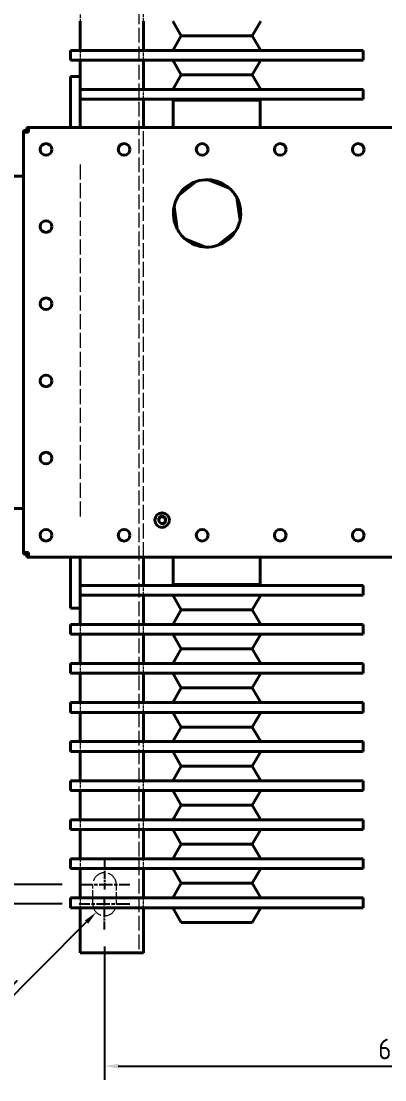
# Model space of a CAD drawing. Header units: millimetres. Extents: x 0 to 5887, y 0 to 4158.
# Drawn here: x 2865 to 3238, y 2507 to 3591 of the extents above; entities that cross this region are included whole.
import ezdxf

# ---------------------------------------------------------------- set-up
doc = ezdxf.new("R2010")
doc.units = ezdxf.units.MM
doc.header["$LTSCALE"] = 7
doc.linetypes.add('CHAIN', pattern=[0.3543, 0.2362, -0.0295, 0.0591, -0.0295])
doc.linetypes.add('DASHED', pattern=[0.2067, 0.1654, -0.0413])
for name, color, linetype, lineweight in [('가려진 것(ISO)', 2, 'DASHED', 18), ('가시적인 것(ISO)', 3, 'Continuous', 40), ('가시적인 좁은 것(ISO)', 3, 'Continuous', 35), ('중심 표식(ISO)', 1, 'Continuous', 25), ('치수(ISO)', 2, 'Continuous', 25)]:
    doc.layers.add(name, color=color, linetype=linetype, lineweight=lineweight)
doc.styles.add('치수 텍스트_PSTEK_POSCO', font='isocp.shx')
doc.dimstyles.new('치수_PSTEK_POSCO', dxfattribs={"dimscale": 7, "dimtxt": 3, "dimasz": 2, "dimexe": 2, "dimexo": 2.5, "dimgap": 1, "dimtad": 1, "dimrnd": 1e-08, "dimdsep": 46, "dimtxsty": '치수 텍스트_PSTEK_POSCO', "dimcen": 0.09, "dimdle": 10, "dimclrd": 7, "dimclre": 7, "dimclrt": 2, "dimadec": 1, "dimazin": 2, "dimtfac": 1, "dimtmove": 0, "dimatfit": 3, "dimfxl": 0, "dimtolj": 1, "dimlwd": -1, "dimlwe": -1, "dimarcsym": 0})

# ---------------------------------------------------------------- blocks, each defined once
blk = doc.blocks.new('*D34')
at = {"layer": 'Defpoints', "color": 0, "transparency": 16777216}
for p in [(2950.7, 2661), (3550.7, 2661), (3550.7, 2521)]:
    blk.add_point(p, dxfattribs=at)
at = {"layer": '치수(ISO)', "color": 7, "transparency": 16777216}
for p, q in [((2950.7, 2643.5), (2950.7, 2507)), ((3550.7, 2643.5), (3550.7, 2507)), ((2964.7, 2521), (3536.7, 2521))]:
    blk.add_line(p, q, dxfattribs=at)
for points in [[(2964.7, 2523.3), (2964.7, 2518.6), (2950.7, 2521)], [(3536.7, 2523.3), (3536.7, 2518.6), (3550.7, 2521)]]:
    blk.add_solid(points, dxfattribs=at)
at = {"layer": '치수(ISO)', "color": 2, "transparency": 16777216, "insert": (3231.1, 2538.5), "char_height": 21, "attachment_point": 4, "style": '치수 텍스트_PSTEK_POSCO'}
blk.add_mtext('\\A1;600', dxfattribs=at)
blk = doc.blocks.new('*D35')
at = {"layer": 'Defpoints', "color": 0, "transparency": 16777216}
for p in [(2924.7, 2707), (2830.8, 2687), (2924.7, 2687)]:
    blk.add_point(p, dxfattribs=at)
at = {"layer": '치수(ISO)', "color": 7, "transparency": 16777216}
for p, q in [((2830.8, 2721), (2830.8, 2735)), ((2907.2, 2707), (2816.8, 2707)), ((2830.8, 2707), (2830.8, 2687)), ((2907.2, 2687), (2816.8, 2687)), ((2830.8, 2673), (2830.8, 2659))]:
    blk.add_line(p, q, dxfattribs=at)
for points in [[(2828.5, 2721), (2833.1, 2721), (2830.8, 2707)], [(2828.5, 2673), (2833.1, 2673), (2830.8, 2687)]]:
    blk.add_solid(points, dxfattribs=at)
at = {"layer": '치수(ISO)', "color": 2, "transparency": 16777216, "insert": (2813.3, 2685.1), "char_height": 21, "attachment_point": 4, "rotation": 90, "style": '치수 텍스트_PSTEK_POSCO'}
blk.add_mtext('\\A1;20', dxfattribs=at)
blk = doc.blocks.new('*D36')
at = {"layer": 'Defpoints', "color": 0, "transparency": 16777216}
for p in [(2942.2, 2678.5), (2950.7, 2687)]:
    blk.add_point(p, dxfattribs=at)
at = {"layer": '치수(ISO)', "color": 7, "transparency": 16777216}
blk.add_line((2836.2, 2572.5), (2932.3, 2668.6), dxfattribs=at)
blk.add_solid([(2930.6, 2670.2), (2933.9, 2666.9), (2942.2, 2678.5)], dxfattribs=at)
at = {"layer": '치수(ISO)', "color": 2, "transparency": 16777216, "insert": (2828.8, 2589.8), "char_height": 21, "attachment_point": 4, "rotation": 45, "style": '치수 텍스트_PSTEK_POSCO'}
blk.add_mtext('\\A1;R12', dxfattribs=at)

msp = doc.modelspace()

# ---------------------------------------------------------------- linework, layer by layer
at = {"layer": '가려진 것(ISO)', "ltscale": 13.089636}
msp.add_line((2985.6748, 3886.9575), (2985.6748, 2636.9575), dxfattribs=at)
at = {"layer": '가려진 것(ISO)', "ltscale": 2.720895}
for p, q in [((2925.6748, 3600.7575), (2925.6748, 3590.7575)), ((2990.6748, 3590.7575), (2990.6748, 3600.7575)), ((2925.6748, 3560.7575), (2925.6748, 3550.7575)), ((2990.6748, 3550.7575), (2990.6748, 3560.7575)), ((2990.6748, 3510.7575), (2990.6748, 3520.7575)), ((2990.6748, 3003.1575), (2990.6748, 3013.1575)), ((2925.6748, 2973.1575), (2925.6748, 2963.1575)), ((2990.6748, 2963.1575), (2990.6748, 2973.1575)), ((2925.6748, 2933.1575), (2925.6748, 2923.1575)), ((2990.6748, 2923.1575), (2990.6748, 2933.1575)), ((2925.6748, 2893.1575), (2925.6748, 2883.1575)), ((2990.6748, 2883.1575), (2990.6748, 2893.1575)), ((2925.6748, 2853.1575), (2925.6748, 2843.1575)), ((2990.6748, 2843.1575), (2990.6748, 2853.1575)), ((2925.6748, 2813.1575), (2925.6748, 2803.1575)), ((2990.6748, 2803.1575), (2990.6748, 2813.1575)), ((2925.6748, 2773.1575), (2925.6748, 2763.1575)), ((2990.6748, 2763.1575), (2990.6748, 2773.1575)), ((2925.6748, 2733.1575), (2925.6748, 2723.1575)), ((2990.6748, 2723.1575), (2990.6748, 2733.1575)), ((2925.6748, 2693.1575), (2925.6748, 2683.1575)), ((2990.6748, 2683.1575), (2990.6748, 2693.1575))]:
    msp.add_line(p, q, dxfattribs=at)
at = {"layer": '가려진 것(ISO)', "ltscale": 13.22167}
msp.add_line((2990.6748, 3041.9575), (2990.6748, 3481.9575), dxfattribs=at)
at = {"layer": '가려진 것(ISO)', "ltscale": 13.240649}
msp.add_line((2925.6748, 3443.9575), (2925.6748, 3079.9575), dxfattribs=at)
at = {"layer": '가려진 것(ISO)', "ltscale": 5.44189}
for p, q in [((2938.6748, 2686.9575), (2938.6748, 2706.9575)), ((2962.6748, 2706.9575), (2962.6748, 2686.9575))]:
    msp.add_line(p, q, dxfattribs=at)
at = {"layer": '가려진 것(ISO)', "ltscale": 13.043456}
for centre, start, end in [((2950.6748, 2706.9575), 0, 180), ((2950.6748, 2686.9575), 180, 0)]:
    msp.add_arc(centre, 12, start, end, dxfattribs=at)
at = {"layer": '가시적인 것(ISO)'}
for p, q in [((2925.6748, 3590.7575), (2925.6748, 3560.7575)), ((2990.6748, 3560.7575), (2990.6748, 3590.7575)), ((3029.335, 3575.7575), (3020.6748, 3590.7575)), ((3102.0145, 3575.7575), (3110.6748, 3590.7575)), ((3029.335, 3575.7575), (3020.6748, 3560.7575)), ((3102.0145, 3575.7575), (3029.335, 3575.7575)), ((3102.0145, 3575.7575), (3110.6748, 3560.7575)), ((2932.1243, 3560.7575), (2915.6748, 3560.7575)), ((2915.6748, 3550.7575), (2915.6748, 3560.7575)), ((2932.1243, 3560.7575), (3031.4727, 3560.7575)), ((3099.8768, 3560.7575), (3031.4727, 3560.7575)), ((3099.8768, 3560.7575), (3199.2253, 3560.7575)), ((3215.6748, 3560.7575), (3199.2253, 3560.7575)), ((3215.6748, 3550.7575), (3215.6748, 3560.7575)), ((2915.6748, 3550.7575), (2932.1243, 3550.7575)), ((2925.6748, 3550.7575), (2925.6748, 3533.9575)), ((3031.4727, 3550.7575), (2932.1243, 3550.7575)), ((2990.6748, 3520.7575), (2990.6748, 3550.7575)), ((3029.335, 3535.7575), (3020.6748, 3550.7575)), ((3031.4727, 3550.7575), (3099.8768, 3550.7575)), ((3199.2253, 3550.7575), (3099.8768, 3550.7575)), ((3102.0145, 3535.7575), (3110.6748, 3550.7575)), ((3199.2253, 3550.7575), (3215.6748, 3550.7575)), ((2925.6748, 3533.9575), (2915.6748, 3533.9575)), ((2915.6748, 3513.9575), (2915.6748, 3533.9575)), ((2925.6748, 3533.9575), (2925.6748, 3513.9575)), ((3029.335, 3535.7575), (3020.6748, 3520.7575)), ((3102.0145, 3535.7575), (3029.335, 3535.7575)), ((3102.0145, 3535.7575), (3110.6748, 3520.7575)), ((2915.6748, 3481.9575), (2915.6748, 3513.9575)), ((2932.1243, 3520.7575), (2925.6748, 3520.7575)), ((2925.6748, 3481.9575), (2925.6748, 3513.9575)), ((2932.1243, 3520.7575), (3031.4727, 3520.7575)), ((3099.8768, 3520.7575), (3031.4727, 3520.7575)), ((3099.8768, 3520.7575), (3199.2253, 3520.7575)), ((3215.6748, 3520.7575), (3199.2253, 3520.7575)), ((3215.6748, 3510.7575), (3215.6748, 3520.7575)), ((2925.6748, 3510.7575), (2932.1243, 3510.7575)), ((3031.4727, 3510.7575), (2932.1243, 3510.7575)), ((2990.6748, 3481.9575), (2990.6748, 3510.7575)), ((3021.1248, 3509.9781), (3020.6748, 3510.7575)), ((3110.2248, 3509.9781), (3021.1248, 3509.9781)), ((3021.1248, 3509.9781), (3021.1248, 3481.9575)), ((3031.4727, 3510.7575), (3099.8768, 3510.7575)), ((3199.2253, 3510.7575), (3099.8768, 3510.7575)), ((3110.2248, 3509.9781), (3110.6748, 3510.7575)), ((3110.2248, 3509.9781), (3110.2248, 3481.9575)), ((3199.2253, 3510.7575), (3215.6748, 3510.7575)), ((2870.9455, 3481.9575), (2872.6748, 3481.9575)), ((2870.9455, 3478.7575), (2870.9455, 3481.9575)), ((2872.6748, 3481.9575), (3628.6748, 3481.9575)), ((2870.8748, 3478.6868), (2867.6748, 3478.6868)), ((2867.6748, 3476.9575), (2867.6748, 3478.6868)), ((2867.6748, 3046.9575), (2867.6748, 3476.9575)), ((2870.8748, 3476.9575), (2870.8748, 3478.6868)), ((2870.9455, 3478.7575), (2872.6748, 3478.7575)), ((2867.6748, 3431.9575), (2708.6748, 3431.9575)), ((3044.6236, 3426.6396), (3026.4515, 3412.2947)), ((3078.4527, 3419.8691), (3056.9437, 3428.4342)), ((3089.5039, 3387.187), (3086.1669, 3410.0969)), ((3021.8456, 3400.728), (3025.1827, 3377.8181)), ((3066.7259, 3361.2754), (3084.898, 3375.6203)), ((3032.8968, 3368.0458), (3054.4059, 3359.4808)), ((2867.6748, 3091.9575), (2708.6748, 3091.9575)), ((2867.6748, 3045.2282), (2867.6748, 3046.9575)), ((2870.8748, 3045.2282), (2870.8748, 3046.9575)), ((2870.8748, 3045.2282), (2867.6748, 3045.2282)), ((2872.6748, 3045.1575), (2870.9455, 3045.1575)), ((2870.9455, 3045.1575), (2870.9455, 3041.9575)), ((2872.6748, 3041.9575), (2870.9455, 3041.9575)), ((3628.6748, 3041.9575), (2872.6748, 3041.9575)), ((2915.6748, 3041.9575), (2915.6748, 3009.9575)), ((2925.6748, 3041.9575), (2925.6748, 3009.9575)), ((2990.6748, 3013.1575), (2990.6748, 3041.9575)), ((3021.1248, 3013.9369), (3021.1248, 3041.9575)), ((3110.2248, 3013.9369), (3110.2248, 3041.9575)), ((2932.1243, 3013.1575), (2925.6748, 3013.1575)), ((2932.1243, 3013.1575), (3031.4727, 3013.1575)), ((3021.1248, 3013.9369), (3020.6748, 3013.1575)), ((3021.1248, 3013.9369), (3110.2248, 3013.9369)), ((3099.8768, 3013.1575), (3031.4727, 3013.1575)), ((3099.8768, 3013.1575), (3199.2253, 3013.1575)), ((3110.2248, 3013.9369), (3110.6748, 3013.1575)), ((3215.6748, 3013.1575), (3199.2253, 3013.1575)), ((3215.6748, 3013.1575), (3215.6748, 3003.1575)), ((2915.6748, 2989.9575), (2915.6748, 3009.9575)), ((2925.6748, 3009.9575), (2925.6748, 2989.9575)), ((2925.6748, 3003.1575), (2932.1243, 3003.1575)), ((3031.4727, 3003.1575), (2932.1243, 3003.1575)), ((2990.6748, 2973.1575), (2990.6748, 3003.1575)), ((3029.335, 2988.1575), (3020.6748, 3003.1575)), ((3031.4727, 3003.1575), (3099.8768, 3003.1575)), ((3199.2253, 3003.1575), (3099.8768, 3003.1575)), ((3102.0145, 2988.1575), (3110.6748, 3003.1575)), ((3199.2253, 3003.1575), (3215.6748, 3003.1575)), ((2915.6748, 2989.9575), (2925.6748, 2989.9575)), ((2925.6748, 2989.9575), (2925.6748, 2973.1575)), ((3029.335, 2988.1575), (3020.6748, 2973.1575)), ((3029.335, 2988.1575), (3102.0145, 2988.1575)), ((3102.0145, 2988.1575), (3110.6748, 2973.1575)), ((2932.1243, 2973.1575), (2915.6748, 2973.1575)), ((2915.6748, 2973.1575), (2915.6748, 2963.1575)), ((2932.1243, 2973.1575), (3031.4727, 2973.1575)), ((3099.8768, 2973.1575), (3031.4727, 2973.1575)), ((3099.8768, 2973.1575), (3199.2253, 2973.1575)), ((3215.6748, 2973.1575), (3199.2253, 2973.1575)), ((3215.6748, 2973.1575), (3215.6748, 2963.1575)), ((2915.6748, 2963.1575), (2932.1243, 2963.1575)), ((2925.6748, 2963.1575), (2925.6748, 2933.1575)), ((3031.4727, 2963.1575), (2932.1243, 2963.1575)), ((2990.6748, 2933.1575), (2990.6748, 2963.1575)), ((3029.335, 2948.1575), (3020.6748, 2963.1575)), ((3031.4727, 2963.1575), (3099.8768, 2963.1575)), ((3199.2253, 2963.1575), (3099.8768, 2963.1575)), ((3102.0145, 2948.1575), (3110.6748, 2963.1575)), ((3199.2253, 2963.1575), (3215.6748, 2963.1575)), ((3029.335, 2948.1575), (3020.6748, 2933.1575)), ((3029.335, 2948.1575), (3102.0145, 2948.1575)), ((3102.0145, 2948.1575), (3110.6748, 2933.1575)), ((2932.1243, 2933.1575), (2915.6748, 2933.1575)), ((2915.6748, 2933.1575), (2915.6748, 2923.1575)), ((2932.1243, 2933.1575), (3031.4727, 2933.1575)), ((3099.8768, 2933.1575), (3031.4727, 2933.1575)), ((3099.8768, 2933.1575), (3199.2253, 2933.1575)), ((3215.6748, 2933.1575), (3199.2253, 2933.1575)), ((3215.6748, 2933.1575), (3215.6748, 2923.1575)), ((2915.6748, 2923.1575), (2932.1243, 2923.1575)), ((2925.6748, 2923.1575), (2925.6748, 2893.1575)), ((3031.4727, 2923.1575), (2932.1243, 2923.1575)), ((2990.6748, 2893.1575), (2990.6748, 2923.1575)), ((3029.335, 2908.1575), (3020.6748, 2923.1575)), ((3031.4727, 2923.1575), (3099.8768, 2923.1575)), ((3199.2253, 2923.1575), (3099.8768, 2923.1575)), ((3102.0145, 2908.1575), (3110.6748, 2923.1575)), ((3199.2253, 2923.1575), (3215.6748, 2923.1575)), ((3029.335, 2908.1575), (3020.6748, 2893.1575)), ((3029.335, 2908.1575), (3102.0145, 2908.1575)), ((3102.0145, 2908.1575), (3110.6748, 2893.1575)), ((2932.1243, 2893.1575), (2915.6748, 2893.1575)), ((2915.6748, 2893.1575), (2915.6748, 2883.1575)), ((2915.6748, 2883.1575), (2932.1243, 2883.1575)), ((2925.6748, 2883.1575), (2925.6748, 2853.1575)), ((2932.1243, 2893.1575), (3031.4727, 2893.1575)), ((3031.4727, 2883.1575), (2932.1243, 2883.1575)), ((2990.6748, 2853.1575), (2990.6748, 2883.1575)), ((3029.335, 2868.1575), (3020.6748, 2883.1575)), ((3099.8768, 2893.1575), (3031.4727, 2893.1575)), ((3031.4727, 2883.1575), (3099.8768, 2883.1575)), ((3099.8768, 2893.1575), (3199.2253, 2893.1575)), ((3199.2253, 2883.1575), (3099.8768, 2883.1575)), ((3102.0145, 2868.1575), (3110.6748, 2883.1575)), ((3215.6748, 2893.1575), (3199.2253, 2893.1575)), ((3199.2253, 2883.1575), (3215.6748, 2883.1575)), ((3215.6748, 2893.1575), (3215.6748, 2883.1575)), ((3029.335, 2868.1575), (3020.6748, 2853.1575)), ((3029.335, 2868.1575), (3102.0145, 2868.1575)), ((3102.0145, 2868.1575), (3110.6748, 2853.1575)), ((2932.1243, 2853.1575), (2915.6748, 2853.1575)), ((2915.6748, 2853.1575), (2915.6748, 2843.1575)), ((2932.1243, 2853.1575), (3031.4727, 2853.1575)), ((3099.8768, 2853.1575), (3031.4727, 2853.1575)), ((3099.8768, 2853.1575), (3199.2253, 2853.1575)), ((3215.6748, 2853.1575), (3199.2253, 2853.1575)), ((3215.6748, 2853.1575), (3215.6748, 2843.1575)), ((2915.6748, 2843.1575), (2932.1243, 2843.1575)), ((2925.6748, 2843.1575), (2925.6748, 2813.1575)), ((3031.4727, 2843.1575), (2932.1243, 2843.1575)), ((2990.6748, 2813.1575), (2990.6748, 2843.1575)), ((3029.335, 2828.1575), (3020.6748, 2843.1575)), ((3031.4727, 2843.1575), (3099.8768, 2843.1575)), ((3199.2253, 2843.1575), (3099.8768, 2843.1575)), ((3102.0145, 2828.1575), (3110.6748, 2843.1575)), ((3199.2253, 2843.1575), (3215.6748, 2843.1575)), ((3029.335, 2828.1575), (3020.6748, 2813.1575)), ((3029.335, 2828.1575), (3102.0145, 2828.1575)), ((3102.0145, 2828.1575), (3110.6748, 2813.1575)), ((2932.1243, 2813.1575), (2915.6748, 2813.1575)), ((2915.6748, 2813.1575), (2915.6748, 2803.1575)), ((2932.1243, 2813.1575), (3031.4727, 2813.1575)), ((3099.8768, 2813.1575), (3031.4727, 2813.1575)), ((3099.8768, 2813.1575), (3199.2253, 2813.1575)), ((3215.6748, 2813.1575), (3199.2253, 2813.1575)), ((3215.6748, 2813.1575), (3215.6748, 2803.1575)), ((2915.6748, 2803.1575), (2932.1243, 2803.1575)), ((2925.6748, 2803.1575), (2925.6748, 2773.1575)), ((3031.4727, 2803.1575), (2932.1243, 2803.1575)), ((2990.6748, 2773.1575), (2990.6748, 2803.1575)), ((3029.335, 2788.1575), (3020.6748, 2803.1575)), ((3031.4727, 2803.1575), (3099.8768, 2803.1575)), ((3199.2253, 2803.1575), (3099.8768, 2803.1575)), ((3102.0145, 2788.1575), (3110.6748, 2803.1575)), ((3199.2253, 2803.1575), (3215.6748, 2803.1575)), ((3029.335, 2788.1575), (3020.6748, 2773.1575)), ((3029.335, 2788.1575), (3102.0145, 2788.1575)), ((3102.0145, 2788.1575), (3110.6748, 2773.1575)), ((2932.1243, 2773.1575), (2915.6748, 2773.1575)), ((2915.6748, 2773.1575), (2915.6748, 2763.1575)), ((2932.1243, 2773.1575), (3031.4727, 2773.1575)), ((3099.8768, 2773.1575), (3031.4727, 2773.1575)), ((3099.8768, 2773.1575), (3199.2253, 2773.1575)), ((3215.6748, 2773.1575), (3199.2253, 2773.1575)), ((3215.6748, 2773.1575), (3215.6748, 2763.1575)), ((2915.6748, 2763.1575), (2932.1243, 2763.1575)), ((2925.6748, 2763.1575), (2925.6748, 2733.1575)), ((3031.4727, 2763.1575), (2932.1243, 2763.1575)), ((2990.6748, 2733.1575), (2990.6748, 2763.1575)), ((3029.335, 2748.1575), (3020.6748, 2763.1575)), ((3031.4727, 2763.1575), (3099.8768, 2763.1575)), ((3199.2253, 2763.1575), (3099.8768, 2763.1575)), ((3102.0145, 2748.1575), (3110.6748, 2763.1575)), ((3199.2253, 2763.1575), (3215.6748, 2763.1575)), ((3029.335, 2748.1575), (3020.6748, 2733.1575)), ((3029.335, 2748.1575), (3102.0145, 2748.1575)), ((3102.0145, 2748.1575), (3110.6748, 2733.1575)), ((2932.1243, 2733.1575), (2915.6748, 2733.1575)), ((2915.6748, 2733.1575), (2915.6748, 2723.1575)), ((2932.1243, 2733.1575), (3031.4727, 2733.1575)), ((3099.8768, 2733.1575), (3031.4727, 2733.1575)), ((3099.8768, 2733.1575), (3199.2253, 2733.1575)), ((3215.6748, 2733.1575), (3199.2253, 2733.1575)), ((3215.6748, 2733.1575), (3215.6748, 2723.1575)), ((2915.6748, 2723.1575), (2932.1243, 2723.1575)), ((2925.6748, 2723.1575), (2925.6748, 2693.1575)), ((3031.4727, 2723.1575), (2932.1243, 2723.1575)), ((2990.6748, 2693.1575), (2990.6748, 2723.1575)), ((3029.335, 2708.1575), (3020.6748, 2723.1575)), ((3031.4727, 2723.1575), (3099.8768, 2723.1575)), ((3199.2253, 2723.1575), (3099.8768, 2723.1575)), ((3102.0145, 2708.1575), (3110.6748, 2723.1575)), ((3199.2253, 2723.1575), (3215.6748, 2723.1575)), ((3029.335, 2708.1575), (3020.6748, 2693.1575)), ((3029.335, 2708.1575), (3102.0145, 2708.1575)), ((3102.0145, 2708.1575), (3110.6748, 2693.1575)), ((2932.1243, 2693.1575), (2915.6748, 2693.1575)), ((2915.6748, 2693.1575), (2915.6748, 2683.1575)), ((2932.1243, 2693.1575), (3031.4727, 2693.1575)), ((3099.8768, 2693.1575), (3031.4727, 2693.1575)), ((3099.8768, 2693.1575), (3199.2253, 2693.1575)), ((3215.6748, 2693.1575), (3199.2253, 2693.1575)), ((3215.6748, 2693.1575), (3215.6748, 2683.1575)), ((2915.6748, 2683.1575), (2932.1243, 2683.1575)), ((2925.6748, 2683.1575), (2925.6748, 2636.9575)), ((3031.4727, 2683.1575), (2932.1243, 2683.1575)), ((2990.6748, 2636.9575), (2990.6748, 2683.1575)), ((3029.335, 2668.1575), (3020.6748, 2683.1575)), ((3031.4727, 2683.1575), (3099.8768, 2683.1575)), ((3199.2253, 2683.1575), (3099.8768, 2683.1575)), ((3102.0145, 2668.1575), (3110.6748, 2683.1575)), ((3199.2253, 2683.1575), (3215.6748, 2683.1575)), ((3029.335, 2668.1575), (3102.0145, 2668.1575)), ((2990.6748, 2636.9575), (2925.6748, 2636.9575))]:
    msp.add_line(p, q, dxfattribs=at)
for centre, radius in [((2890.6748, 3459.4575), 6), ((2970.6748, 3459.4575), 6), ((3050.6748, 3459.4575), 6), ((3130.6748, 3459.4575), 6), ((3210.6748, 3459.4575), 6), ((2890.6748, 3380.4575), 6), ((2890.6748, 3301.4575), 6), ((2890.6748, 3222.4575), 6), ((2890.6748, 3143.4575), 6), ((3009.6748, 3079.9575), 7.5), ((3009.6748, 3079.9575), 3.3235), ((2890.6748, 3064.4575), 6), ((2970.6748, 3064.4575), 6), ((3050.6748, 3064.4575), 6), ((3130.6748, 3064.4575), 6), ((3210.6748, 3064.4575), 6)]:
    msp.add_circle(centre, radius, dxfattribs=at)
for start, end in [(108.6824944, 147.8922177), (87.8922177, 108.6824944), (48.6824944, 87.8922177), (27.8922177, 48.6824944), (147.8922177, 168.6824944), (348.6824944, 27.8922177), (168.6824944, 207.8922177), (327.8922177, 348.6824944), (207.8922177, 228.6824944), (288.6824944, 327.8922177), (228.6824944, 267.8922177), (267.8922177, 288.6824944)]:
    msp.add_arc((3055.6748, 3393.9575), 34.5, start, end, dxfattribs=at)
for points in [[(2872.6748, 3481.6223), (2872.6748, 3481.8432), (2872.6748, 3481.9118), (2872.6748, 3481.9575)], [(2872.6748, 3042.2927), (2872.6748, 3042.0718), (2872.6748, 3042.0032), (2872.6748, 3041.9575)]]:
    msp.add_open_spline(points, degree=3, dxfattribs=at)
for points, knots in [([(2872.6748, 3476.9575), (2872.6748, 3478.463), (2872.6748, 3479.9524), (2872.6748, 3480.8843), (2872.6748, 3481.193), (2872.6748, 3481.4427), (2872.6748, 3481.6223)], [0, 0, 0, 0, 0.5750445893, 0.5750445893, 0.5750445893, 0.7655533801, 0.7655533801, 0.7655533801, 0.7655533801]), ([(2872.6748, 3476.9575), (2871.1693, 3476.9575), (2869.6799, 3476.9575), (2868.748, 3476.9575), (2868.0593, 3476.9575), (2867.8286, 3476.9575), (2867.6748, 3476.9575)], [0, 0, 0, 0, 0.575044589, 0.575044589, 0.575044589, 1, 1, 1, 1]), ([(2872.6748, 3046.9575), (2871.1693, 3046.9575), (2869.6799, 3046.9575), (2868.748, 3046.9575), (2868.0593, 3046.9575), (2867.8286, 3046.9575), (2867.6748, 3046.9575)], [0, 0, 0, 0, 0.575044589, 0.575044589, 0.575044589, 1, 1, 1, 1]), ([(2872.6748, 3046.9575), (2872.6748, 3045.452), (2872.6748, 3043.9626), (2872.6748, 3043.0307), (2872.6748, 3042.7219), (2872.6748, 3042.4723), (2872.6748, 3042.2927)], [0, 0, 0, 0, 0.5750445893, 0.5750445893, 0.5750445893, 0.7655533801, 0.7655533801, 0.7655533801, 0.7655533801])]:
    msp.add_open_spline(points, degree=3, knots=knots, dxfattribs=at)
at = {"layer": '가시적인 좁은 것(ISO)'}
msp.add_arc((3009.6748, 3079.9575), 4, 260, 170, dxfattribs=at)
at = {"layer": '중심 표식(ISO)', "linetype": 'CHAIN', "ltscale": 4.960648}
for p, q in [((2950.6748, 2732.9575), (2950.6748, 2701.7075)), ((2950.6748, 2660.9575), (2950.6748, 2692.2075))]:
    msp.add_line(p, q, dxfattribs=at)
at = {"layer": '중심 표식(ISO)', "linetype": 'CHAIN', "ltscale": 8.254583}
for p, q in [((2924.6748, 2706.9575), (2976.6748, 2706.9575)), ((2976.6748, 2686.9575), (2924.6748, 2686.9575))]:
    msp.add_line(p, q, dxfattribs=at)

# ---------------------------------------------------------------- dimensions: what is measured, and where the dimension line sits
at = {"layer": '치수(ISO)', "color": 7}
dim = msp.add_linear_dim(base=(2830.8165, 2686.9575), p1=(2924.6748, 2706.9575), p2=(2924.6748, 2686.9575), angle=270, dimstyle='치수_PSTEK_POSCO', override={"dimdec": 2, "dimtp": 0, "dimtm": 0, "dimtdec": 2, "dimtofl": 1, "dimatfit": 1}, dxfattribs=at)
dim.commit()
dim.dimension.update_dxf_attribs({"geometry": '*D35', "text_midpoint": (2830.8165, 2696.9575), "dimtype": 160})
dim = msp.add_radius_dim(center=(2950.6748, 2686.9575), mpoint=(2942.1895, 2678.4722), dimstyle='치수_PSTEK_POSCO', override={"dimdec": 2, "dimcen": 0, "dimtp": 0, "dimtm": 0, "dimtdec": 2, "dimtofl": 0}, dxfattribs=at)
dim.commit()
dim.dimension.update_dxf_attribs({"geometry": '*D36', "text_midpoint": (2854.2338, 2590.5165), "dimtype": 164})
dim = msp.add_linear_dim(base=(3550.6748, 2520.9575), p1=(2950.6748, 2660.9575), p2=(3550.6748, 2660.9575), dimstyle='치수_PSTEK_POSCO', override={"dimdec": 2, "dimtp": 0, "dimtm": 0, "dimtdec": 2, "dimtofl": 0, "dimatfit": 1}, dxfattribs=at)
dim.commit()
dim.dimension.update_dxf_attribs({"geometry": '*D34', "text_midpoint": (3250.6748, 2520.9575), "dimtype": 160})

doc.saveas('drawing.dxf')
